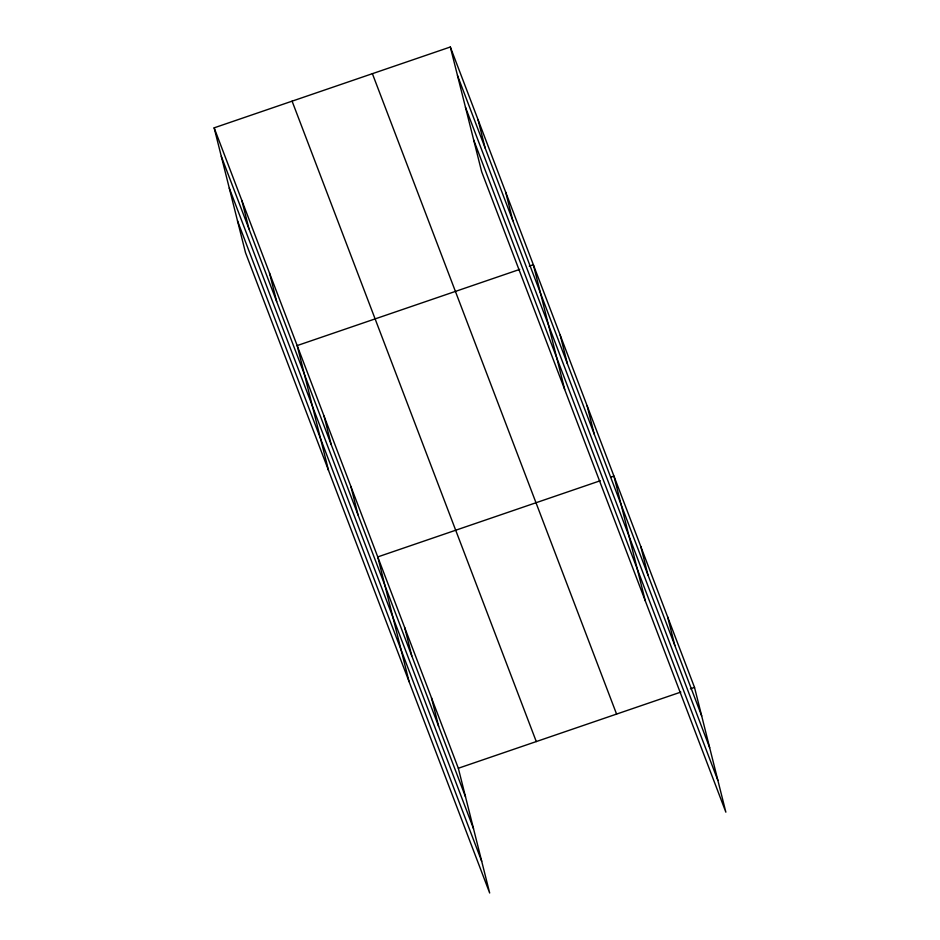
<?xml version="1.0" encoding="UTF-8"?>
<svg xmlns="http://www.w3.org/2000/svg" width="940" height="940" viewBox="0 0 940 940"><rect width="100%" height="100%" fill="white"/><g stroke="black" fill="none" stroke-linecap="round" stroke-linejoin="round"><path stroke-width="1.41" d="M214.144 127.84L458.332 768.25L489.67 893L245.481 252.59L214.144 127.84L450.331 47L694.519 687.41L725.856 812.16L481.668 171.75L450.331 47M519.679 269.416L297.169 345.579L328.507 470.329M529.255 266.149L533.356 264.739L564.693 389.489M600.261 480.751L377.751 556.915L409.088 681.664M611.2 477.015L613.938 476.075L645.275 600.824M458.332 768.25L680.842 692.087M690.418 688.809L694.519 687.41M457.498 75.529L701.687 715.939M465.476 107.289L709.665 747.688M473.69 140.001L717.878 780.411M372.393 73.684L616.581 714.083M292.093 101.168L536.282 741.578M221.311 156.381L465.5 796.791M229.29 188.129L473.478 828.539M237.503 220.841L481.691 861.252M667.659 616.969L674.826 645.498M640.798 546.516L647.966 575.057M587.077 405.634L594.245 434.163M560.216 335.18L567.384 363.721M505.685 192.16L512.841 220.689M478.002 119.58L485.169 148.109M431.472 697.809L438.639 726.338M404.611 627.368L411.779 655.897M350.89 486.474L358.058 515.003M324.03 416.032L331.197 444.561M269.498 273L276.666 301.54M241.827 200.42L248.994 228.961"/></g></svg>
